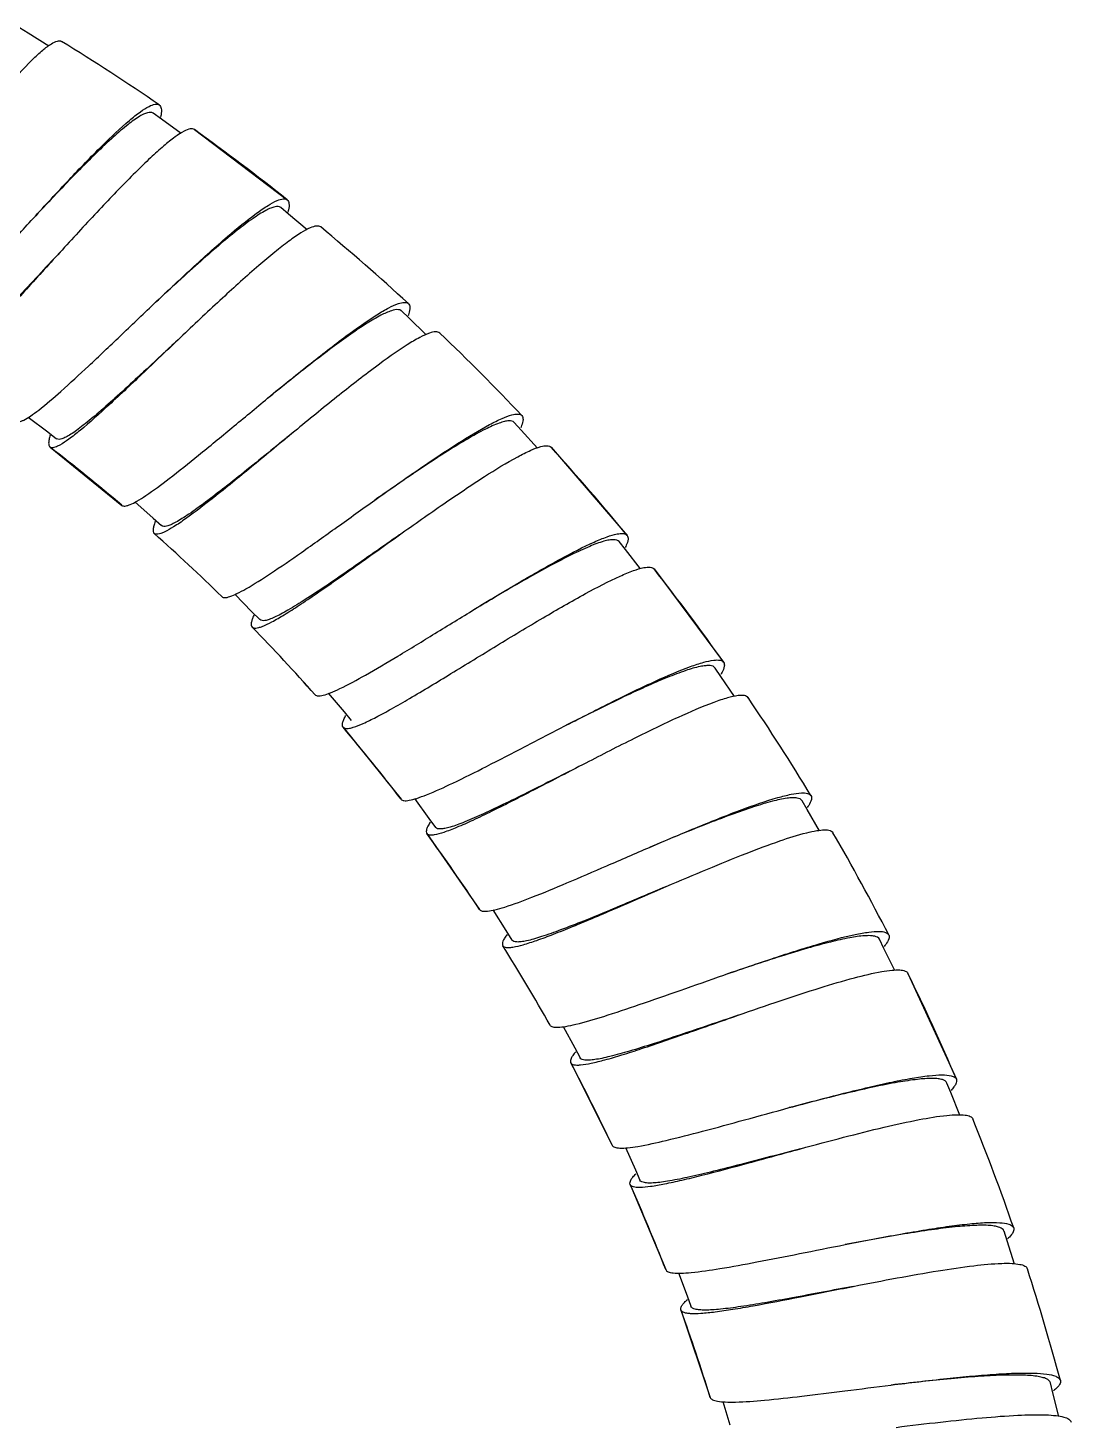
# Model space of a CAD drawing. Header units: millimetres. Extents: x 1035 to 2065, y 1005 to 1731.
# Drawn here: x 1338.4 to 1387.3, y 1488.5 to 1553.9 of the extents above; entities that cross this region are included whole.
import ezdxf

# ---------------------------------------------------------------- set-up
doc = ezdxf.new("R2010")
doc.units = ezdxf.units.MM

msp = doc.modelspace()

# ---------------------------------------------------------------- linework, layer by layer
at = {"color": 7, "linetype": 'Continuous'}
for p, q in [((1346.163, 1549.139), (1350.518, 1545.845)), ((1361.487, 1535.042), (1361.168, 1535.397)), ((1362.255, 1534.193), (1361.487, 1535.042)), ((1339.392, 1534.238), (1342.76, 1531.507)), ((1362.893, 1534.235), (1366.457, 1530.099)), ((1366.376, 1529.427), (1366.083, 1529.804)), ((1367.083, 1528.524), (1366.376, 1529.427)), ((1367.722, 1528.521), (1370.986, 1524.144)), ((1370.859, 1523.477), (1370.593, 1523.873)), ((1371.498, 1522.53), (1370.859, 1523.477)), ((1352.439, 1522.689), (1353.183, 1521.814)), ((1353.183, 1521.814), (1353.521, 1521.414)), ((1353.138, 1521.092), (1355.857, 1517.714)), ((1356.48, 1517.742), (1357.161, 1516.816)), ((1374.909, 1517.229), (1374.671, 1517.643)), ((1357.161, 1516.816), (1357.47, 1516.394)), ((1375.48, 1516.238), (1374.909, 1517.229)), ((1357.064, 1516.1), (1359.538, 1512.538)), ((1360.16, 1512.522), (1360.775, 1511.55)), ((1360.775, 1511.55), (1361.052, 1511.109)), ((1378.507, 1510.712), (1378.3, 1511.141)), ((1379.008, 1509.681), (1378.507, 1510.712)), ((1379.632, 1509.543), (1381.902, 1504.578)), ((1363.464, 1507.056), (1364.007, 1506.044)), ((1364.007, 1506.044), (1364.253, 1505.583)), ((1363.812, 1505.348), (1365.759, 1501.474)), ((1381.638, 1503.952), (1381.461, 1504.396)), ((1382.064, 1502.891), (1381.638, 1503.952)), ((1366.376, 1501.37), (1366.846, 1500.322)), ((1366.846, 1500.322), (1367.059, 1499.846)), ((1366.6, 1499.642), (1368.269, 1495.64)), ((1384.283, 1496.993), (1384.138, 1497.448)), ((1384.633, 1495.902), (1384.283, 1496.993)), ((1368.875, 1495.493), (1369.27, 1494.414)), ((1369.27, 1494.414), (1369.449, 1493.925)), ((1368.978, 1493.753), (1368.978, 1493.753)), ((1368.978, 1493.753), (1370.36, 1489.643)), ((1386.429, 1489.864), (1386.316, 1490.327)), ((1386.701, 1488.75), (1386.429, 1489.864)), ((1370.954, 1489.454), (1371.272, 1488.351))]:
    msp.add_line(p, q, dxfattribs=at)
for points in [[(1339.331, 1553.061), (1338.359, 1553.661), (1337.953, 1553.913)], [(1345.547, 1548.964), (1344.619, 1549.632), (1344.232, 1549.912)], [(1351.459, 1544.438), (1350.58, 1545.171), (1350.214, 1545.478)], [(1357.039, 1539.507), (1356.213, 1540.301), (1355.871, 1540.631)], [(1338.372, 1535.652), (1339.284, 1534.952), (1339.698, 1534.633)], [(1343.365, 1531.667), (1344.225, 1530.905), (1344.615, 1530.558)], [(1348.059, 1527.338), (1348.864, 1526.516), (1349.228, 1526.143)]]:
    msp.add_lwpolyline(points, dxfattribs=at)
for centre, radius, start, end in [((1284.483, 1463.065), 105.892, 55.4689, 58.42338), ((1284.483, 1463.063), 105.894, 51.42096, 54.37537), ((1284.478, 1463.055), 105.903, 47.37312, 50.3272), ((1284.476, 1463.053), 105.906, 43.32517, 46.2792), ((1284.481, 1463.06), 89.897, 49.58777, 52.35138), ((1284.484, 1463.059), 105.895, 39.27713, 42.23151), ((1284.478, 1463.055), 89.903, 45.53968, 48.30316), ((1284.485, 1463.062), 89.893, 45.5398, 48.30358), ((1284.488, 1463.061), 105.892, 35.22919, 38.18363), ((1284.476, 1463.053), 89.906, 41.49181, 44.25516), ((1284.484, 1463.06), 89.895, 41.49191, 44.25559), ((1284.486, 1463.058), 105.895, 31.18125, 34.13562), ((1284.478, 1463.054), 89.903, 37.44399, 40.20749), ((1284.477, 1463.053), 89.905, 33.39603, 36.15943), ((1284.476, 1463.052), 105.907, 27.1334, 30.08741), ((1284.485, 1463.057), 89.896, 29.34805, 32.11166), ((1284.486, 1463.058), 89.895, 29.34773, 32.11136), ((1284.479, 1463.053), 105.903, 23.08543, 26.03953), ((1284.488, 1463.057), 89.893, 25.30011, 28.06387), ((1284.489, 1463.056), 105.893, 19.03734, 21.99178), ((1284.489, 1463.056), 89.893, 21.25213, 24.01595), ((1284.484, 1463.053), 105.899, 14.98962, 17.94388), ((1284.467, 1463.048), 89.916, 17.20435, 19.9674), ((1371.022, 1492.238), 2.642, 131.1252, 133.07316)]:
    msp.add_arc(centre, radius, start, end, dxfattribs=at)
for points, knots in [([(1339.459, 1553.17), (1339.547, 1553.224), (1339.691, 1553.307), (1339.877, 1553.312), (1339.932, 1553.279)], [0, 0, 0, 0, 0.613845, 1, 1, 1, 1]), ([(1334.247, 1547.342), (1334.773, 1548.008), (1335.78, 1549.269), (1337.204, 1550.971), (1338.275, 1552.159), (1339.004, 1552.841), (1339.316, 1553.083), (1339.459, 1553.17)], [0, 0, 0, 0, 0.324841, 0.617599, 0.849613, 0.93587, 1, 1, 1, 1]), ([(1338.598, 1544.968), (1339.157, 1545.578), (1340.219, 1546.731), (1341.713, 1548.279), (1342.83, 1549.345), (1343.581, 1549.949), (1343.898, 1550.159), (1344.042, 1550.231)], [0, 0, 0, 0, 0.326878, 0.619405, 0.85038, 0.936165, 1, 1, 1, 1]), ([(1344.042, 1550.231), (1344.131, 1550.276), (1344.277, 1550.344), (1344.456, 1550.336), (1344.508, 1550.301)], [0, 0, 0, 0, 0.610219, 1, 1, 1, 1]), ([(1344.508, 1550.301), (1344.56, 1550.265), (1344.631, 1550.098), (1344.613, 1549.937), (1344.599, 1549.839)], [0, 0, 0, 0, 0.388823, 1, 1, 1, 1]), ([(1344.231, 1549.911), (1344.159, 1549.963), (1343.975, 1549.948), (1343.754, 1549.855), (1343.41, 1549.659), (1342.907, 1549.275), (1342.215, 1548.67), (1341.413, 1547.903), (1340.184, 1546.662), (1339.245, 1545.662), (1338.6, 1544.969)], [0, 0, 0, 0, 0.035072, 0.062112, 0.09686, 0.189707, 0.311658, 0.458994, 0.627003, 1, 1, 1, 1]), ([(1345.682, 1549.064), (1345.533, 1548.987), (1345.205, 1548.767), (1344.683, 1548.344), (1344.066, 1547.786), (1343.083, 1546.831), (1341.739, 1545.43), (1340.647, 1544.244), (1340.074, 1543.618)], [0, 0, 0, 0, 0.064148, 0.150428, 0.257331, 0.382503, 0.675217, 1, 1, 1, 1]), ([(1346.163, 1549.139), (1346.11, 1549.176), (1345.924, 1549.184), (1345.773, 1549.111), (1345.682, 1549.064)], [0, 0, 0, 0, 0.386418, 1, 1, 1, 1]), ([(1344.247, 1540.943), (1344.847, 1541.513), (1345.987, 1542.587), (1347.586, 1544.025), (1348.775, 1545.01), (1349.567, 1545.558), (1349.898, 1545.746), (1350.047, 1545.808)], [0, 0, 0, 0, 0.326812, 0.619299, 0.850289, 0.93611, 1, 1, 1, 1]), ([(1350.213, 1545.477), (1350.144, 1545.533), (1349.959, 1545.53), (1349.732, 1545.452), (1349.375, 1545.281), (1348.846, 1544.934), (1348.113, 1544.379), (1347.26, 1543.671), (1345.947, 1542.521), (1344.94, 1541.59), (1344.248, 1540.945)], [0, 0, 0, 0, 0.035253, 0.062403, 0.097117, 0.189758, 0.311901, 0.459337, 0.627076, 1, 1, 1, 1]), ([(1350.047, 1545.808), (1350.138, 1545.847), (1350.289, 1545.905), (1350.468, 1545.884), (1350.518, 1545.845)], [0, 0, 0, 0, 0.610403, 1, 1, 1, 1]), ([(1350.518, 1545.845), (1350.567, 1545.806), (1350.625, 1545.635), (1350.596, 1545.476), (1350.576, 1545.379)], [0, 0, 0, 0, 0.389003, 1, 1, 1, 1]), ([(1333.581, 1539.641), (1333.918, 1539.943), (1334.654, 1540.677), (1335.829, 1541.928), (1337.168, 1543.397), (1338.11, 1544.434), (1338.598, 1544.968)], [0, 0, 0, 0, 0.185376, 0.425508, 0.703596, 1, 1, 1, 1]), ([(1351.599, 1544.528), (1351.445, 1544.462), (1351.103, 1544.265), (1350.552, 1543.88), (1349.898, 1543.366), (1348.85, 1542.483), (1347.412, 1541.182), (1346.239, 1540.076), (1345.624, 1539.493)], [0, 0, 0, 0, 0.064218, 0.150545, 0.257471, 0.382641, 0.675303, 1, 1, 1, 1]), ([(1352.086, 1544.569), (1352.036, 1544.61), (1351.85, 1544.631), (1351.694, 1544.569), (1351.599, 1544.528)], [0, 0, 0, 0, 0.38619, 1, 1, 1, 1]), ([(1340.076, 1543.62), (1339.418, 1542.914), (1338.468, 1541.884), (1337.243, 1540.585), (1336.449, 1539.77), (1335.851, 1539.192), (1335.432, 1538.824), (1335.176, 1538.618), (1334.953, 1538.464), (1334.752, 1538.352), (1334.575, 1538.308), (1334.507, 1538.353)], [0, 0, 0, 0, 0.373527, 0.542586, 0.691295, 0.814186, 0.864587, 0.907161, 0.941675, 0.968174, 1, 1, 1, 1]), ([(1340.074, 1543.618), (1339.509, 1543), (1338.439, 1541.821), (1336.955, 1540.209), (1335.859, 1539.072), (1335.13, 1538.403), (1334.824, 1538.16), (1334.686, 1538.069)], [0, 0, 0, 0, 0.324318, 0.616796, 0.849147, 0.9357, 1, 1, 1, 1]), ([(1338.861, 1535.98), (1339.219, 1536.257), (1340.005, 1536.937), (1341.266, 1538.103), (1342.707, 1539.475), (1343.722, 1540.445), (1344.247, 1540.943)], [0, 0, 0, 0, 0.185206, 0.42531, 0.703474, 1, 1, 1, 1]), ([(1349.597, 1536.53), (1350.237, 1537.056), (1351.452, 1538.049), (1353.151, 1539.372), (1354.407, 1540.27), (1355.235, 1540.761), (1355.578, 1540.923), (1355.731, 1540.975)], [0, 0, 0, 0, 0.32715, 0.619808, 0.850697, 0.93635, 1, 1, 1, 1]), ([(1355.731, 1540.975), (1355.824, 1541.006), (1355.977, 1541.052), (1356.151, 1541.019), (1356.197, 1540.976)], [0, 0, 0, 0, 0.60955, 1, 1, 1, 1]), ([(1356.197, 1540.976), (1356.244, 1540.934), (1356.29, 1540.759), (1356.25, 1540.602), (1356.223, 1540.507)], [0, 0, 0, 0, 0.388951, 1, 1, 1, 1]), ([(1355.74, 1540.687), (1355.627, 1540.704), (1355.331, 1540.632), (1354.846, 1540.405), (1354.213, 1540.027), (1353.456, 1539.515), (1352.591, 1538.885), (1351.285, 1537.887), (1350.284, 1537.085), (1349.599, 1536.531)], [0, 0, 0, 0, 0.045556, 0.117585, 0.216665, 0.340204, 0.484743, 0.646303, 1, 1, 1, 1]), ([(1355.869, 1540.629), (1355.861, 1540.637), (1355.824, 1540.667), (1355.776, 1540.682), (1355.74, 1540.687)], [0, 0, 0, 0, 0.234384, 1, 1, 1, 1]), ([(1357.187, 1539.588), (1357.029, 1539.533), (1356.674, 1539.361), (1355.818, 1538.848), (1354.521, 1537.914), (1352.773, 1536.547), (1351.524, 1535.525), (1350.868, 1534.986)], [0, 0, 0, 0, 0.064062, 0.15028, 0.382282, 0.675069, 1, 1, 1, 1]), ([(1357.672, 1539.593), (1357.625, 1539.637), (1357.443, 1539.671), (1357.284, 1539.621), (1357.187, 1539.588)], [0, 0, 0, 0, 0.386749, 1, 1, 1, 1]), ([(1345.625, 1539.494), (1344.92, 1538.836), (1343.899, 1537.876), (1342.585, 1536.667), (1341.735, 1535.909), (1341.098, 1535.374), (1340.653, 1535.036), (1340.384, 1534.849), (1340.15, 1534.712), (1339.942, 1534.614), (1339.763, 1534.584), (1339.698, 1534.634)], [0, 0, 0, 0, 0.373567, 0.542658, 0.69141, 0.814395, 0.864875, 0.907425, 0.941864, 0.968271, 1, 1, 1, 1]), ([(1345.624, 1539.493), (1345.016, 1538.916), (1343.865, 1537.815), (1342.27, 1536.311), (1341.096, 1535.254), (1340.321, 1534.638), (1340, 1534.417), (1339.855, 1534.337)], [0, 0, 0, 0, 0.324403, 0.616932, 0.849262, 0.93577, 1, 1, 1, 1]), ([(1343.877, 1531.961), (1344.253, 1532.212), (1345.085, 1532.835), (1346.426, 1533.909), (1347.959, 1535.175), (1349.039, 1536.07), (1349.597, 1536.53)], [0, 0, 0, 0, 0.185335, 0.425463, 0.703576, 1, 1, 1, 1]), ([(1337.782, 1535.451), (1337.822, 1535.422), (1337.92, 1535.418), (1338.044, 1535.456), (1338.23, 1535.539), (1338.508, 1535.714), (1338.734, 1535.881), (1338.861, 1535.98)], [0, 0, 0, 0, 0.1205, 0.208095, 0.318397, 0.611089, 1, 1, 1, 1]), ([(1354.623, 1531.75), (1355.297, 1532.229), (1356.578, 1533.133), (1358.364, 1534.331), (1359.68, 1535.139), (1360.54, 1535.57), (1360.895, 1535.708), (1361.051, 1535.749)], [0, 0, 0, 0, 0.32696, 0.619516, 0.85046, 0.936209, 1, 1, 1, 1]), ([(1361.051, 1535.749), (1361.146, 1535.774), (1361.303, 1535.81), (1361.476, 1535.765), (1361.519, 1535.719)], [0, 0, 0, 0, 0.610071, 1, 1, 1, 1]), ([(1361.519, 1535.719), (1361.563, 1535.673), (1361.596, 1535.494), (1361.545, 1535.34), (1361.511, 1535.246)], [0, 0, 0, 0, 0.388464, 1, 1, 1, 1]), ([(1350.87, 1534.987), (1350.119, 1534.381), (1349.033, 1533.495), (1347.638, 1532.381), (1346.736, 1531.686), (1346.063, 1531.197), (1345.595, 1530.891), (1345.313, 1530.723), (1345.07, 1530.602), (1344.855, 1530.52), (1344.676, 1530.504), (1344.615, 1530.558)], [0, 0, 0, 0, 0.373558, 0.542623, 0.691347, 0.814394, 0.864903, 0.907531, 0.942024, 0.968358, 1, 1, 1, 1]), ([(1350.868, 1534.986), (1350.222, 1534.454), (1348.996, 1533.437), (1347.3, 1532.05), (1346.054, 1531.079), (1345.238, 1530.519), (1344.902, 1530.321), (1344.751, 1530.251)], [0, 0, 0, 0, 0.32425, 0.616702, 0.849074, 0.935658, 1, 1, 1, 1]), ([(1361.168, 1535.397), (1361.108, 1535.463), (1360.924, 1535.486), (1360.689, 1535.441), (1360.312, 1535.322), (1359.739, 1535.054), (1358.936, 1534.608), (1357.991, 1534.027), (1356.529, 1533.072), (1355.4, 1532.292), (1354.624, 1531.751)], [0, 0, 0, 0, 0.035144, 0.062277, 0.096995, 0.189514, 0.311541, 0.45908, 0.626937, 1, 1, 1, 1]), ([(1339.396, 1534.8), (1339.376, 1534.732), (1339.344, 1534.609), (1339.317, 1534.423), (1339.338, 1534.279), (1339.392, 1534.238)], [0, 0, 0, 0, 0.366483, 0.648901, 1, 1, 1, 1]), ([(1339.855, 1534.337), (1339.804, 1534.308), (1339.71, 1534.261), (1339.56, 1534.206), (1339.439, 1534.202), (1339.392, 1534.238)], [0, 0, 0, 0, 0.358234, 0.637315, 1, 1, 1, 1]), ([(1362.408, 1534.262), (1362.507, 1534.289), (1362.669, 1534.329), (1362.849, 1534.282), (1362.893, 1534.235)], [0, 0, 0, 0, 0.613999, 1, 1, 1, 1]), ([(1355.781, 1530.121), (1356.472, 1530.613), (1357.79, 1531.543), (1359.631, 1532.78), (1360.989, 1533.621), (1361.879, 1534.073), (1362.246, 1534.218), (1362.408, 1534.262)], [0, 0, 0, 0, 0.324831, 0.617564, 0.849574, 0.935845, 1, 1, 1, 1]), ([(1342.76, 1531.507), (1342.798, 1531.475), (1342.895, 1531.465), (1343.022, 1531.494), (1343.215, 1531.564), (1343.505, 1531.719), (1343.743, 1531.871), (1343.877, 1531.961)], [0, 0, 0, 0, 0.120325, 0.207886, 0.318189, 0.610963, 1, 1, 1, 1]), ([(1348.579, 1527.587), (1348.972, 1527.811), (1349.847, 1528.374), (1351.263, 1529.351), (1352.887, 1530.51), (1354.031, 1531.329), (1354.623, 1531.75)], [0, 0, 0, 0, 0.184789, 0.424825, 0.703172, 1, 1, 1, 1]), ([(1344.324, 1530.746), (1344.299, 1530.679), (1344.259, 1530.558), (1344.219, 1530.374), (1344.229, 1530.229), (1344.28, 1530.183)], [0, 0, 0, 0, 0.366671, 0.649177, 1, 1, 1, 1]), ([(1344.751, 1530.251), (1344.698, 1530.226), (1344.6, 1530.185), (1344.447, 1530.14), (1344.324, 1530.144), (1344.28, 1530.183)], [0, 0, 0, 0, 0.35854, 0.637752, 1, 1, 1, 1]), ([(1355.783, 1530.121), (1354.991, 1529.568), (1353.844, 1528.761), (1352.373, 1527.748), (1351.424, 1527.118), (1350.717, 1526.678), (1350.229, 1526.406), (1349.936, 1526.258), (1349.686, 1526.155), (1349.466, 1526.089), (1349.285, 1526.085), (1349.229, 1526.144)], [0, 0, 0, 0, 0.373749, 0.542895, 0.691567, 0.81455, 0.865049, 0.907652, 0.94207, 0.9684, 1, 1, 1, 1]), ([(1349.343, 1525.826), (1349.498, 1525.886), (1349.847, 1526.06), (1350.422, 1526.396), (1351.116, 1526.841), (1352.238, 1527.601), (1353.804, 1528.706), (1355.099, 1529.635), (1355.781, 1530.121)], [0, 0, 0, 0, 0.064231, 0.150755, 0.257862, 0.38312, 0.675638, 1, 1, 1, 1]), ([(1359.298, 1526.627), (1360.004, 1527.057), (1361.345, 1527.867), (1363.21, 1528.937), (1364.579, 1529.649), (1365.468, 1530.019), (1365.831, 1530.132), (1365.99, 1530.162)], [0, 0, 0, 0, 0.326865, 0.619366, 0.850335, 0.936134, 1, 1, 1, 1]), ([(1366.081, 1529.803), (1366.025, 1529.872), (1365.844, 1529.907), (1365.606, 1529.879), (1365.221, 1529.788), (1364.632, 1529.56), (1363.799, 1529.171), (1362.816, 1528.659), (1361.291, 1527.811), (1360.112, 1527.113), (1359.3, 1526.628)], [0, 0, 0, 0, 0.035259, 0.062383, 0.097054, 0.189695, 0.311852, 0.459267, 0.627023, 1, 1, 1, 1]), ([(1365.99, 1530.162), (1366.087, 1530.18), (1366.247, 1530.205), (1366.417, 1530.148), (1366.457, 1530.099)], [0, 0, 0, 0, 0.610335, 1, 1, 1, 1]), ([(1366.457, 1530.099), (1366.497, 1530.05), (1366.518, 1529.871), (1366.457, 1529.722), (1366.417, 1529.632)], [0, 0, 0, 0, 0.389053, 1, 1, 1, 1]), ([(1360.339, 1524.92), (1361.062, 1525.362), (1362.442, 1526.196), (1364.365, 1527.3), (1365.779, 1528.043), (1366.699, 1528.431), (1367.075, 1528.55), (1367.24, 1528.583)], [0, 0, 0, 0, 0.324781, 0.617483, 0.849505, 0.935804, 1, 1, 1, 1]), ([(1367.24, 1528.583), (1367.34, 1528.603), (1367.505, 1528.631), (1367.682, 1528.572), (1367.722, 1528.521)], [0, 0, 0, 0, 0.614159, 1, 1, 1, 1]), ([(1347.447, 1527.222), (1347.482, 1527.187), (1347.577, 1527.17), (1347.704, 1527.189), (1347.899, 1527.244), (1348.195, 1527.376), (1348.441, 1527.508), (1348.579, 1527.587)], [0, 0, 0, 0, 0.120833, 0.208456, 0.318736, 0.611295, 1, 1, 1, 1]), ([(1352.985, 1522.905), (1353.392, 1523.101), (1354.305, 1523.601), (1355.784, 1524.476), (1357.483, 1525.515), (1358.68, 1526.25), (1359.298, 1526.627)], [0, 0, 0, 0, 0.185141, 0.425241, 0.703438, 1, 1, 1, 1]), ([(1348.953, 1526.35), (1348.924, 1526.286), (1348.875, 1526.168), (1348.822, 1525.988), (1348.823, 1525.843), (1348.87, 1525.794)], [0, 0, 0, 0, 0.366444, 0.648855, 1, 1, 1, 1]), ([(1348.87, 1525.794), (1348.911, 1525.752), (1349.033, 1525.739), (1349.189, 1525.772), (1349.289, 1525.805), (1349.343, 1525.826)], [0, 0, 0, 0, 0.363045, 0.642119, 1, 1, 1, 1]), ([(1353.613, 1521.091), (1353.772, 1521.139), (1354.133, 1521.288), (1354.73, 1521.583), (1355.453, 1521.977), (1356.626, 1522.657), (1358.267, 1523.649), (1359.624, 1524.484), (1360.339, 1524.92)], [0, 0, 0, 0, 0.064234, 0.15076, 0.25787, 0.383129, 0.675647, 1, 1, 1, 1]), ([(1363.601, 1521.187), (1364.336, 1521.566), (1365.731, 1522.28), (1367.668, 1523.215), (1369.084, 1523.829), (1369.996, 1524.135), (1370.366, 1524.222), (1370.527, 1524.24)], [0, 0, 0, 0, 0.327006, 0.619576, 0.850501, 0.936232, 1, 1, 1, 1]), ([(1370.592, 1523.872), (1370.543, 1523.946), (1370.365, 1523.997), (1370.126, 1523.985), (1369.737, 1523.922), (1369.133, 1523.737), (1368.275, 1523.41), (1367.258, 1522.967), (1365.675, 1522.228), (1364.447, 1521.614), (1363.602, 1521.187)], [0, 0, 0, 0, 0.034999, 0.062079, 0.096745, 0.189183, 0.311016, 0.458618, 0.626658, 1, 1, 1, 1]), ([(1370.527, 1524.24), (1370.624, 1524.251), (1370.784, 1524.265), (1370.949, 1524.195), (1370.986, 1524.144)], [0, 0, 0, 0, 0.610047, 1, 1, 1, 1]), ([(1370.986, 1524.144), (1371.022, 1524.092), (1371.03, 1523.91), (1370.957, 1523.764), (1370.91, 1523.676)], [0, 0, 0, 0, 0.388211, 1, 1, 1, 1]), ([(1351.82, 1522.617), (1351.853, 1522.579), (1351.947, 1522.555), (1352.076, 1522.566), (1352.276, 1522.608), (1352.583, 1522.72), (1352.84, 1522.836), (1352.985, 1522.905)], [0, 0, 0, 0, 0.120561, 0.20815, 0.318439, 0.611105, 1, 1, 1, 1]), ([(1371.661, 1522.578), (1371.495, 1522.557), (1371.112, 1522.465), (1370.167, 1522.143), (1368.703, 1521.503), (1366.708, 1520.534), (1365.272, 1519.799), (1364.518, 1519.41)], [0, 0, 0, 0, 0.064081, 0.15031, 0.382309, 0.675076, 1, 1, 1, 1]), ([(1372.136, 1522.481), (1372.1, 1522.535), (1371.928, 1522.606), (1371.762, 1522.59), (1371.661, 1522.578)], [0, 0, 0, 0, 0.386615, 1, 1, 1, 1]), ([(1353.138, 1521.092), (1353.095, 1521.144), (1353.104, 1521.289), (1353.17, 1521.464), (1353.226, 1521.578), (1353.26, 1521.641)], [0, 0, 0, 0, 0.351199, 0.633593, 1, 1, 1, 1]), ([(1353.138, 1521.092), (1353.177, 1521.046), (1353.297, 1521.025), (1353.455, 1521.047), (1353.557, 1521.073), (1353.613, 1521.091)], [0, 0, 0, 0, 0.363084, 0.642149, 1, 1, 1, 1]), ([(1357.045, 1517.922), (1357.466, 1518.089), (1358.411, 1518.523), (1359.947, 1519.291), (1361.714, 1520.206), (1362.958, 1520.855), (1363.601, 1521.187)], [0, 0, 0, 0, 0.185355, 0.425494, 0.703603, 1, 1, 1, 1]), ([(1364.518, 1519.41), (1363.743, 1519.009), (1362.278, 1518.246), (1360.516, 1517.343), (1359.269, 1516.741), (1358.519, 1516.405), (1357.918, 1516.17), (1357.561, 1516.064), (1357.409, 1516.041)], [0, 0, 0, 0, 0.332164, 0.628925, 0.754022, 0.859101, 0.941609, 1, 1, 1, 1]), ([(1364.52, 1519.41), (1363.659, 1518.975), (1362.411, 1518.338), (1360.812, 1517.543), (1359.784, 1517.053), (1359.022, 1516.716), (1358.5, 1516.515), (1358.188, 1516.41), (1357.926, 1516.343), (1357.698, 1516.308), (1357.519, 1516.328), (1357.47, 1516.394)], [0, 0, 0, 0, 0.373433, 0.542336, 0.691084, 0.814275, 0.864785, 0.907383, 0.941867, 0.968252, 1, 1, 1, 1]), ([(1367.509, 1515.456), (1368.269, 1515.783), (1369.71, 1516.396), (1371.708, 1517.192), (1373.164, 1517.705), (1374.095, 1517.945), (1374.47, 1518.006), (1374.631, 1518.013)], [0, 0, 0, 0, 0.32701, 0.619576, 0.8505, 0.93623, 1, 1, 1, 1]), ([(1374.631, 1518.013), (1374.73, 1518.017), (1374.89, 1518.019), (1375.05, 1517.938), (1375.082, 1517.885)], [0, 0, 0, 0, 0.610075, 1, 1, 1, 1]), ([(1355.857, 1517.714), (1355.887, 1517.674), (1355.98, 1517.644), (1356.11, 1517.645), (1356.313, 1517.673), (1356.63, 1517.764), (1356.895, 1517.863), (1357.045, 1517.922)], [0, 0, 0, 0, 0.120355, 0.207917, 0.318213, 0.610966, 1, 1, 1, 1]), ([(1374.671, 1517.643), (1374.626, 1517.72), (1374.451, 1517.781), (1374.211, 1517.786), (1373.818, 1517.75), (1373.203, 1517.609), (1372.324, 1517.342), (1371.279, 1516.973), (1369.65, 1516.348), (1368.383, 1515.823), (1367.51, 1515.457)], [0, 0, 0, 0, 0.035235, 0.062418, 0.097134, 0.189571, 0.311552, 0.458998, 0.626781, 1, 1, 1, 1]), ([(1375.082, 1517.885), (1375.115, 1517.831), (1375.111, 1517.649), (1375.028, 1517.509), (1374.975, 1517.425)], [0, 0, 0, 0, 0.388416, 1, 1, 1, 1]), ([(1357.225, 1516.639), (1357.187, 1516.58), (1357.122, 1516.47), (1357.045, 1516.299), (1357.024, 1516.155), (1357.064, 1516.1)], [0, 0, 0, 0, 0.366472, 0.64891, 1, 1, 1, 1]), ([(1357.409, 1516.041), (1357.336, 1516.03), (1357.217, 1516.015), (1357.092, 1516.062), (1357.064, 1516.1)], [0, 0, 0, 0, 0.614396, 1, 1, 1, 1]), ([(1368.298, 1513.62), (1368.941, 1513.896), (1370.185, 1514.427), (1371.958, 1515.15), (1373.505, 1515.73), (1374.457, 1516.037), (1374.881, 1516.142)], [0, 0, 0, 0, 0.297484, 0.575104, 0.814427, 1, 1, 1, 1]), ([(1374.881, 1516.142), (1375.038, 1516.181), (1375.316, 1516.243), (1375.684, 1516.283), (1375.95, 1516.271), (1376.084, 1516.193), (1376.113, 1516.145)], [0, 0, 0, 0, 0.379569, 0.66796, 0.867623, 1, 1, 1, 1]), ([(1360.718, 1512.656), (1361.15, 1512.792), (1362.124, 1513.158), (1363.715, 1513.816), (1365.548, 1514.608), (1366.841, 1515.169), (1367.509, 1515.456)], [0, 0, 0, 0, 0.184678, 0.424703, 0.703104, 1, 1, 1, 1]), ([(1368.3, 1513.62), (1367.41, 1513.246), (1366.119, 1512.698), (1364.466, 1512.017), (1363.406, 1511.6), (1362.622, 1511.319), (1362.087, 1511.155), (1361.769, 1511.072), (1361.502, 1511.024), (1361.273, 1511.006), (1361.095, 1511.04), (1361.052, 1511.109)], [0, 0, 0, 0, 0.373618, 0.542732, 0.691453, 0.814466, 0.864968, 0.907564, 0.941992, 0.968356, 1, 1, 1, 1]), ([(1361.098, 1510.775), (1361.262, 1510.801), (1361.64, 1510.897), (1362.273, 1511.105), (1363.045, 1511.394), (1364.303, 1511.901), (1366.067, 1512.653), (1367.529, 1513.288), (1368.298, 1513.62)], [0, 0, 0, 0, 0.064227, 0.150752, 0.257864, 0.383128, 0.675654, 1, 1, 1, 1]), ([(1359.538, 1512.538), (1359.565, 1512.497), (1359.654, 1512.46), (1359.782, 1512.452), (1359.983, 1512.464), (1360.3, 1512.531), (1360.567, 1512.608), (1360.718, 1512.656)], [0, 0, 0, 0, 0.120969, 0.208624, 0.318908, 0.611407, 1, 1, 1, 1]), ([(1371.002, 1509.464), (1371.783, 1509.736), (1373.263, 1510.246), (1375.31, 1510.898), (1376.797, 1511.306), (1377.743, 1511.481), (1378.122, 1511.516), (1378.283, 1511.511)], [0, 0, 0, 0, 0.326854, 0.619332, 0.850298, 0.93611, 1, 1, 1, 1]), ([(1378.283, 1511.511), (1378.382, 1511.509), (1378.544, 1511.5), (1378.698, 1511.408), (1378.727, 1511.352)], [0, 0, 0, 0, 0.610458, 1, 1, 1, 1]), ([(1360.826, 1511.369), (1360.784, 1511.313), (1360.712, 1511.208), (1360.622, 1511.043), (1360.592, 1510.901), (1360.628, 1510.843)], [0, 0, 0, 0, 0.366396, 0.648795, 1, 1, 1, 1]), ([(1360.628, 1510.843), (1360.66, 1510.793), (1360.776, 1510.754), (1360.935, 1510.754), (1361.04, 1510.766), (1361.098, 1510.775)], [0, 0, 0, 0, 0.36307, 0.642132, 1, 1, 1, 1]), ([(1378.299, 1511.141), (1378.26, 1511.221), (1378.09, 1511.295), (1377.851, 1511.316), (1377.455, 1511.307), (1376.831, 1511.208), (1375.935, 1511.005), (1374.867, 1510.71), (1373.199, 1510.202), (1371.899, 1509.768), (1371.004, 1509.465)], [0, 0, 0, 0, 0.035119, 0.06233, 0.097161, 0.189896, 0.311771, 0.459255, 0.627156, 1, 1, 1, 1]), ([(1378.727, 1511.352), (1378.756, 1511.296), (1378.739, 1511.116), (1378.647, 1510.983), (1378.589, 1510.903)], [0, 0, 0, 0, 0.388851, 1, 1, 1, 1]), ([(1364.053, 1507.155), (1364.493, 1507.261), (1365.49, 1507.558), (1367.119, 1508.103), (1368.997, 1508.76), (1370.319, 1509.226), (1371.002, 1509.464)], [0, 0, 0, 0, 0.18546, 0.425627, 0.703692, 1, 1, 1, 1]), ([(1371.661, 1507.577), (1372.321, 1507.807), (1373.599, 1508.249), (1375.419, 1508.844), (1377.002, 1509.314), (1377.973, 1509.553), (1378.403, 1509.628)], [0, 0, 0, 0, 0.297496, 0.575118, 0.814435, 1, 1, 1, 1]), ([(1378.403, 1509.628), (1378.563, 1509.655), (1378.844, 1509.697), (1379.215, 1509.711), (1379.479, 1509.681), (1379.607, 1509.594), (1379.632, 1509.543)], [0, 0, 0, 0, 0.37956, 0.667949, 0.867613, 1, 1, 1, 1]), ([(1371.662, 1507.576), (1370.748, 1507.267), (1369.422, 1506.811), (1367.726, 1506.248), (1366.638, 1505.908), (1365.836, 1505.682), (1365.291, 1505.557), (1364.969, 1505.497), (1364.7, 1505.468), (1364.469, 1505.465), (1364.294, 1505.511), (1364.254, 1505.583)], [0, 0, 0, 0, 0.373496, 0.542553, 0.691336, 0.814393, 0.864826, 0.907319, 0.941746, 0.968159, 1, 1, 1, 1]), ([(1364.275, 1505.247), (1364.441, 1505.261), (1364.825, 1505.331), (1365.471, 1505.493), (1366.262, 1505.726), (1367.553, 1506.144), (1369.366, 1506.769), (1370.869, 1507.3), (1371.661, 1507.577)], [0, 0, 0, 0, 0.064226, 0.150751, 0.257865, 0.383131, 0.67566, 1, 1, 1, 1]), ([(1362.844, 1507.116), (1362.868, 1507.072), (1362.956, 1507.029), (1363.085, 1507.012), (1363.291, 1507.011), (1363.618, 1507.057), (1363.895, 1507.117), (1364.053, 1507.155)], [0, 0, 0, 0, 0.120313, 0.207864, 0.318159, 0.610931, 1, 1, 1, 1]), ([(1364.047, 1505.859), (1364, 1505.805), (1363.921, 1505.706), (1363.82, 1505.548), (1363.78, 1505.408), (1363.812, 1505.348)], [0, 0, 0, 0, 0.366327, 0.648705, 1, 1, 1, 1]), ([(1363.812, 1505.348), (1363.84, 1505.296), (1363.953, 1505.249), (1364.112, 1505.238), (1364.217, 1505.242), (1364.275, 1505.247)], [0, 0, 0, 0, 0.363113, 0.642161, 1, 1, 1, 1]), ([(1374.065, 1503.241), (1374.915, 1503.471), (1376.159, 1503.803), (1377.768, 1504.198), (1378.839, 1504.439), (1379.779, 1504.623), (1380.565, 1504.742), (1381.176, 1504.789), (1381.527, 1504.772), (1381.664, 1504.736)], [0, 0, 0, 0, 0.339755, 0.496579, 0.638986, 0.763224, 0.86614, 0.945378, 1, 1, 1, 1]), ([(1381.461, 1504.396), (1381.429, 1504.478), (1381.265, 1504.564), (1381.028, 1504.603), (1380.634, 1504.622), (1380.006, 1504.569), (1379.098, 1504.43), (1378.011, 1504.211), (1376.309, 1503.821), (1374.981, 1503.48), (1374.066, 1503.241)], [0, 0, 0, 0, 0.035042, 0.062194, 0.096908, 0.189293, 0.311156, 0.458812, 0.626777, 1, 1, 1, 1]), ([(1381.902, 1504.578), (1381.931, 1504.509), (1381.894, 1504.363), (1381.784, 1504.199), (1381.701, 1504.102), (1381.652, 1504.051)], [0, 0, 0, 0, 0.371666, 0.64824, 1, 1, 1, 1]), ([(1381.664, 1504.736), (1381.694, 1504.728), (1381.784, 1504.7), (1381.876, 1504.639), (1381.902, 1504.578)], [0, 0, 0, 0, 0.313397, 1, 1, 1, 1]), ([(1366.961, 1501.426), (1367.408, 1501.501), (1368.424, 1501.727), (1370.089, 1502.154), (1372.011, 1502.679), (1373.366, 1503.051), (1374.065, 1503.241)], [0, 0, 0, 0, 0.185231, 0.425365, 0.703533, 1, 1, 1, 1]), ([(1381.457, 1502.881), (1381.618, 1502.897), (1381.902, 1502.919), (1382.272, 1502.907), (1382.533, 1502.858), (1382.656, 1502.762), (1382.677, 1502.71)], [0, 0, 0, 0, 0.379576, 0.667967, 0.867626, 1, 1, 1, 1]), ([(1374.588, 1501.311), (1375.263, 1501.495), (1376.568, 1501.845), (1378.425, 1502.31), (1380.037, 1502.667), (1381.023, 1502.836), (1381.457, 1502.881)], [0, 0, 0, 0, 0.297501, 0.575117, 0.814431, 1, 1, 1, 1]), ([(1365.759, 1501.474), (1365.78, 1501.429), (1365.864, 1501.38), (1365.991, 1501.354), (1366.195, 1501.338), (1366.523, 1501.36), (1366.802, 1501.4), (1366.961, 1501.426)], [0, 0, 0, 0, 0.120451, 0.208019, 0.318311, 0.611034, 1, 1, 1, 1]), ([(1367.057, 1499.508), (1367.223, 1499.511), (1367.612, 1499.553), (1368.268, 1499.67), (1369.073, 1499.847), (1370.39, 1500.172), (1372.243, 1500.668), (1373.78, 1501.091), (1374.588, 1501.311)], [0, 0, 0, 0, 0.064294, 0.150869, 0.25801, 0.383281, 0.675763, 1, 1, 1, 1]), ([(1374.589, 1501.311), (1373.655, 1501.066), (1372.3, 1500.705), (1370.568, 1500.264), (1369.459, 1500.001), (1368.642, 1499.832), (1368.09, 1499.745), (1367.763, 1499.708), (1367.493, 1499.698), (1367.263, 1499.712), (1367.092, 1499.771), (1367.058, 1499.846)], [0, 0, 0, 0, 0.373484, 0.542554, 0.691372, 0.814464, 0.864947, 0.907526, 0.941934, 0.968267, 1, 1, 1, 1]), ([(1366.6, 1499.642), (1366.572, 1499.704), (1366.623, 1499.841), (1366.735, 1499.992), (1366.822, 1500.087), (1366.872, 1500.137)], [0, 0, 0, 0, 0.35095, 0.633442, 1, 1, 1, 1]), ([(1366.6, 1499.642), (1366.624, 1499.587), (1366.734, 1499.533), (1366.892, 1499.51), (1366.998, 1499.507), (1367.057, 1499.508)], [0, 0, 0, 0, 0.362816, 0.641953, 1, 1, 1, 1]), ([(1376.68, 1496.816), (1377.544, 1496.986), (1378.807, 1497.229), (1380.439, 1497.509), (1381.524, 1497.674), (1382.474, 1497.792), (1383.267, 1497.855), (1383.88, 1497.858), (1384.229, 1497.816), (1384.363, 1497.771)], [0, 0, 0, 0, 0.33966, 0.496449, 0.638836, 0.763077, 0.866021, 0.945308, 1, 1, 1, 1]), ([(1384.136, 1497.447), (1384.109, 1497.532), (1383.952, 1497.629), (1383.719, 1497.684), (1383.327, 1497.73), (1382.695, 1497.721), (1381.78, 1497.646), (1380.682, 1497.505), (1378.958, 1497.237), (1377.61, 1496.99), (1376.681, 1496.816)], [0, 0, 0, 0, 0.035084, 0.062209, 0.097003, 0.18969, 0.31154, 0.458942, 0.626932, 1, 1, 1, 1]), ([(1384.363, 1497.771), (1384.392, 1497.761), (1384.481, 1497.727), (1384.568, 1497.659), (1384.59, 1497.596)], [0, 0, 0, 0, 0.313658, 1, 1, 1, 1]), ([(1384.59, 1497.596), (1384.611, 1497.537), (1384.568, 1497.361), (1384.458, 1497.242), (1384.389, 1497.171)], [0, 0, 0, 0, 0.388617, 1, 1, 1, 1]), ([(1369.459, 1495.507), (1369.91, 1495.55), (1370.94, 1495.703), (1372.633, 1496.012), (1374.589, 1496.4), (1375.968, 1496.676), (1376.68, 1496.816)], [0, 0, 0, 0, 0.185068, 0.425176, 0.703415, 1, 1, 1, 1]), ([(1377.066, 1494.854), (1377.752, 1494.99), (1379.078, 1495.247), (1380.963, 1495.58), (1382.596, 1495.822), (1383.591, 1495.921), (1384.027, 1495.935)], [0, 0, 0, 0, 0.297511, 0.575129, 0.814437, 1, 1, 1, 1]), ([(1384.027, 1495.935), (1384.188, 1495.94), (1384.473, 1495.942), (1384.842, 1495.903), (1385.099, 1495.837), (1385.214, 1495.732), (1385.232, 1495.679)], [0, 0, 0, 0, 0.379591, 0.667992, 0.867648, 1, 1, 1, 1]), ([(1368.269, 1495.64), (1368.286, 1495.594), (1368.367, 1495.539), (1368.491, 1495.504), (1368.692, 1495.474), (1369.019, 1495.472), (1369.3, 1495.492), (1369.459, 1495.507)], [0, 0, 0, 0, 0.120614, 0.208203, 0.318489, 0.611146, 1, 1, 1, 1]), ([(1369.423, 1493.588), (1369.589, 1493.578), (1369.98, 1493.593), (1370.643, 1493.663), (1371.459, 1493.783), (1372.796, 1494.015), (1374.68, 1494.378), (1376.243, 1494.692), (1377.066, 1494.854)], [0, 0, 0, 0, 0.064245, 0.150787, 0.257913, 0.383186, 0.675706, 1, 1, 1, 1]), ([(1377.066, 1494.854), (1376.117, 1494.676), (1374.738, 1494.411), (1372.978, 1494.093), (1371.853, 1493.909), (1371.027, 1493.798), (1370.47, 1493.751), (1370.142, 1493.737), (1369.871, 1493.747), (1369.643, 1493.777), (1369.476, 1493.847), (1369.448, 1493.924)], [0, 0, 0, 0, 0.373661, 0.542795, 0.691569, 0.814543, 0.864996, 0.907507, 0.941904, 0.968282, 1, 1, 1, 1]), ([(1368.978, 1493.753), (1368.958, 1493.809), (1369, 1493.925), (1369.1, 1494.051), (1369.174, 1494.127), (1369.217, 1494.168)], [0, 0, 0, 0, 0.362316, 0.641594, 1, 1, 1, 1]), ([(1368.978, 1493.753), (1368.998, 1493.697), (1369.104, 1493.635), (1369.26, 1493.601), (1369.365, 1493.591), (1369.423, 1493.588)], [0, 0, 0, 0, 0.363044, 0.642122, 1, 1, 1, 1]), ([(1378.835, 1490.223), (1379.708, 1490.331), (1380.984, 1490.484), (1382.63, 1490.649), (1383.723, 1490.737), (1384.679, 1490.787), (1385.474, 1490.794), (1386.087, 1490.754), (1386.432, 1490.688), (1386.563, 1490.634)], [0, 0, 0, 0, 0.339516, 0.496253, 0.638612, 0.762854, 0.865836, 0.9452, 1, 1, 1, 1]), ([(1386.316, 1490.327), (1386.295, 1490.414), (1386.145, 1490.522), (1385.915, 1490.592), (1385.527, 1490.666), (1384.896, 1490.701), (1383.979, 1490.691), (1382.873, 1490.627), (1381.136, 1490.481), (1379.774, 1490.331), (1378.836, 1490.223)], [0, 0, 0, 0, 0.035059, 0.062332, 0.097234, 0.189942, 0.311696, 0.459238, 0.62717, 1, 1, 1, 1]), ([(1386.563, 1490.634), (1386.592, 1490.622), (1386.679, 1490.581), (1386.762, 1490.507), (1386.779, 1490.443)], [0, 0, 0, 0, 0.314047, 1, 1, 1, 1]), ([(1371.541, 1489.427), (1371.994, 1489.438), (1373.032, 1489.518), (1374.743, 1489.707), (1376.721, 1489.955), (1378.115, 1490.133), (1378.835, 1490.223)], [0, 0, 0, 0, 0.185149, 0.425276, 0.703482, 1, 1, 1, 1]), ([(1386.779, 1490.443), (1386.796, 1490.382), (1386.741, 1490.21), (1386.623, 1490.099), (1386.549, 1490.033)], [0, 0, 0, 0, 0.388739, 1, 1, 1, 1]), ([(1370.36, 1489.643), (1370.375, 1489.596), (1370.451, 1489.535), (1370.573, 1489.491), (1370.772, 1489.447), (1371.099, 1489.423), (1371.38, 1489.423), (1371.541, 1489.427)], [0, 0, 0, 0, 0.12063, 0.208237, 0.318531, 0.611171, 1, 1, 1, 1]), ([(1379.081, 1488.239), (1379.775, 1488.325), (1381.116, 1488.488), (1383.019, 1488.687), (1384.665, 1488.814), (1385.664, 1488.842), (1386.1, 1488.825)], [0, 0, 0, 0, 0.297511, 0.575123, 0.814429, 1, 1, 1, 1]), ([(1386.1, 1488.825), (1386.261, 1488.819), (1386.546, 1488.8), (1386.911, 1488.736), (1387.162, 1488.652), (1387.27, 1488.539), (1387.283, 1488.485)], [0, 0, 0, 0, 0.3796, 0.668007, 0.867664, 1, 1, 1, 1])]:
    msp.add_open_spline(points, degree=3, knots=knots, dxfattribs=at)
for points in [[(1344.599, 1549.839), (1344.594, 1549.8), (1344.587, 1549.761), (1344.58, 1549.723)], [(1350.576, 1545.379), (1350.568, 1545.34), (1350.559, 1545.302), (1350.548, 1545.263)], [(1356.223, 1540.507), (1356.212, 1540.47), (1356.2, 1540.432), (1356.187, 1540.395)], [(1361.511, 1535.246), (1361.497, 1535.21), (1361.483, 1535.174), (1361.468, 1535.138)], [(1366.417, 1529.632), (1366.4, 1529.595), (1366.383, 1529.56), (1366.365, 1529.524)], [(1370.91, 1523.676), (1370.891, 1523.642), (1370.872, 1523.609), (1370.852, 1523.576)], [(1374.975, 1517.425), (1374.954, 1517.392), (1374.932, 1517.36), (1374.909, 1517.328)], [(1378.589, 1510.903), (1378.565, 1510.871), (1378.541, 1510.84), (1378.516, 1510.809)], [(1384.389, 1497.171), (1384.362, 1497.143), (1384.334, 1497.116), (1384.305, 1497.089)], [(1386.549, 1490.033), (1386.52, 1490.007), (1386.489, 1489.982), (1386.458, 1489.957)]]:
    msp.add_open_spline(points, degree=3, dxfattribs=at)

doc.saveas('drawing.dxf')
